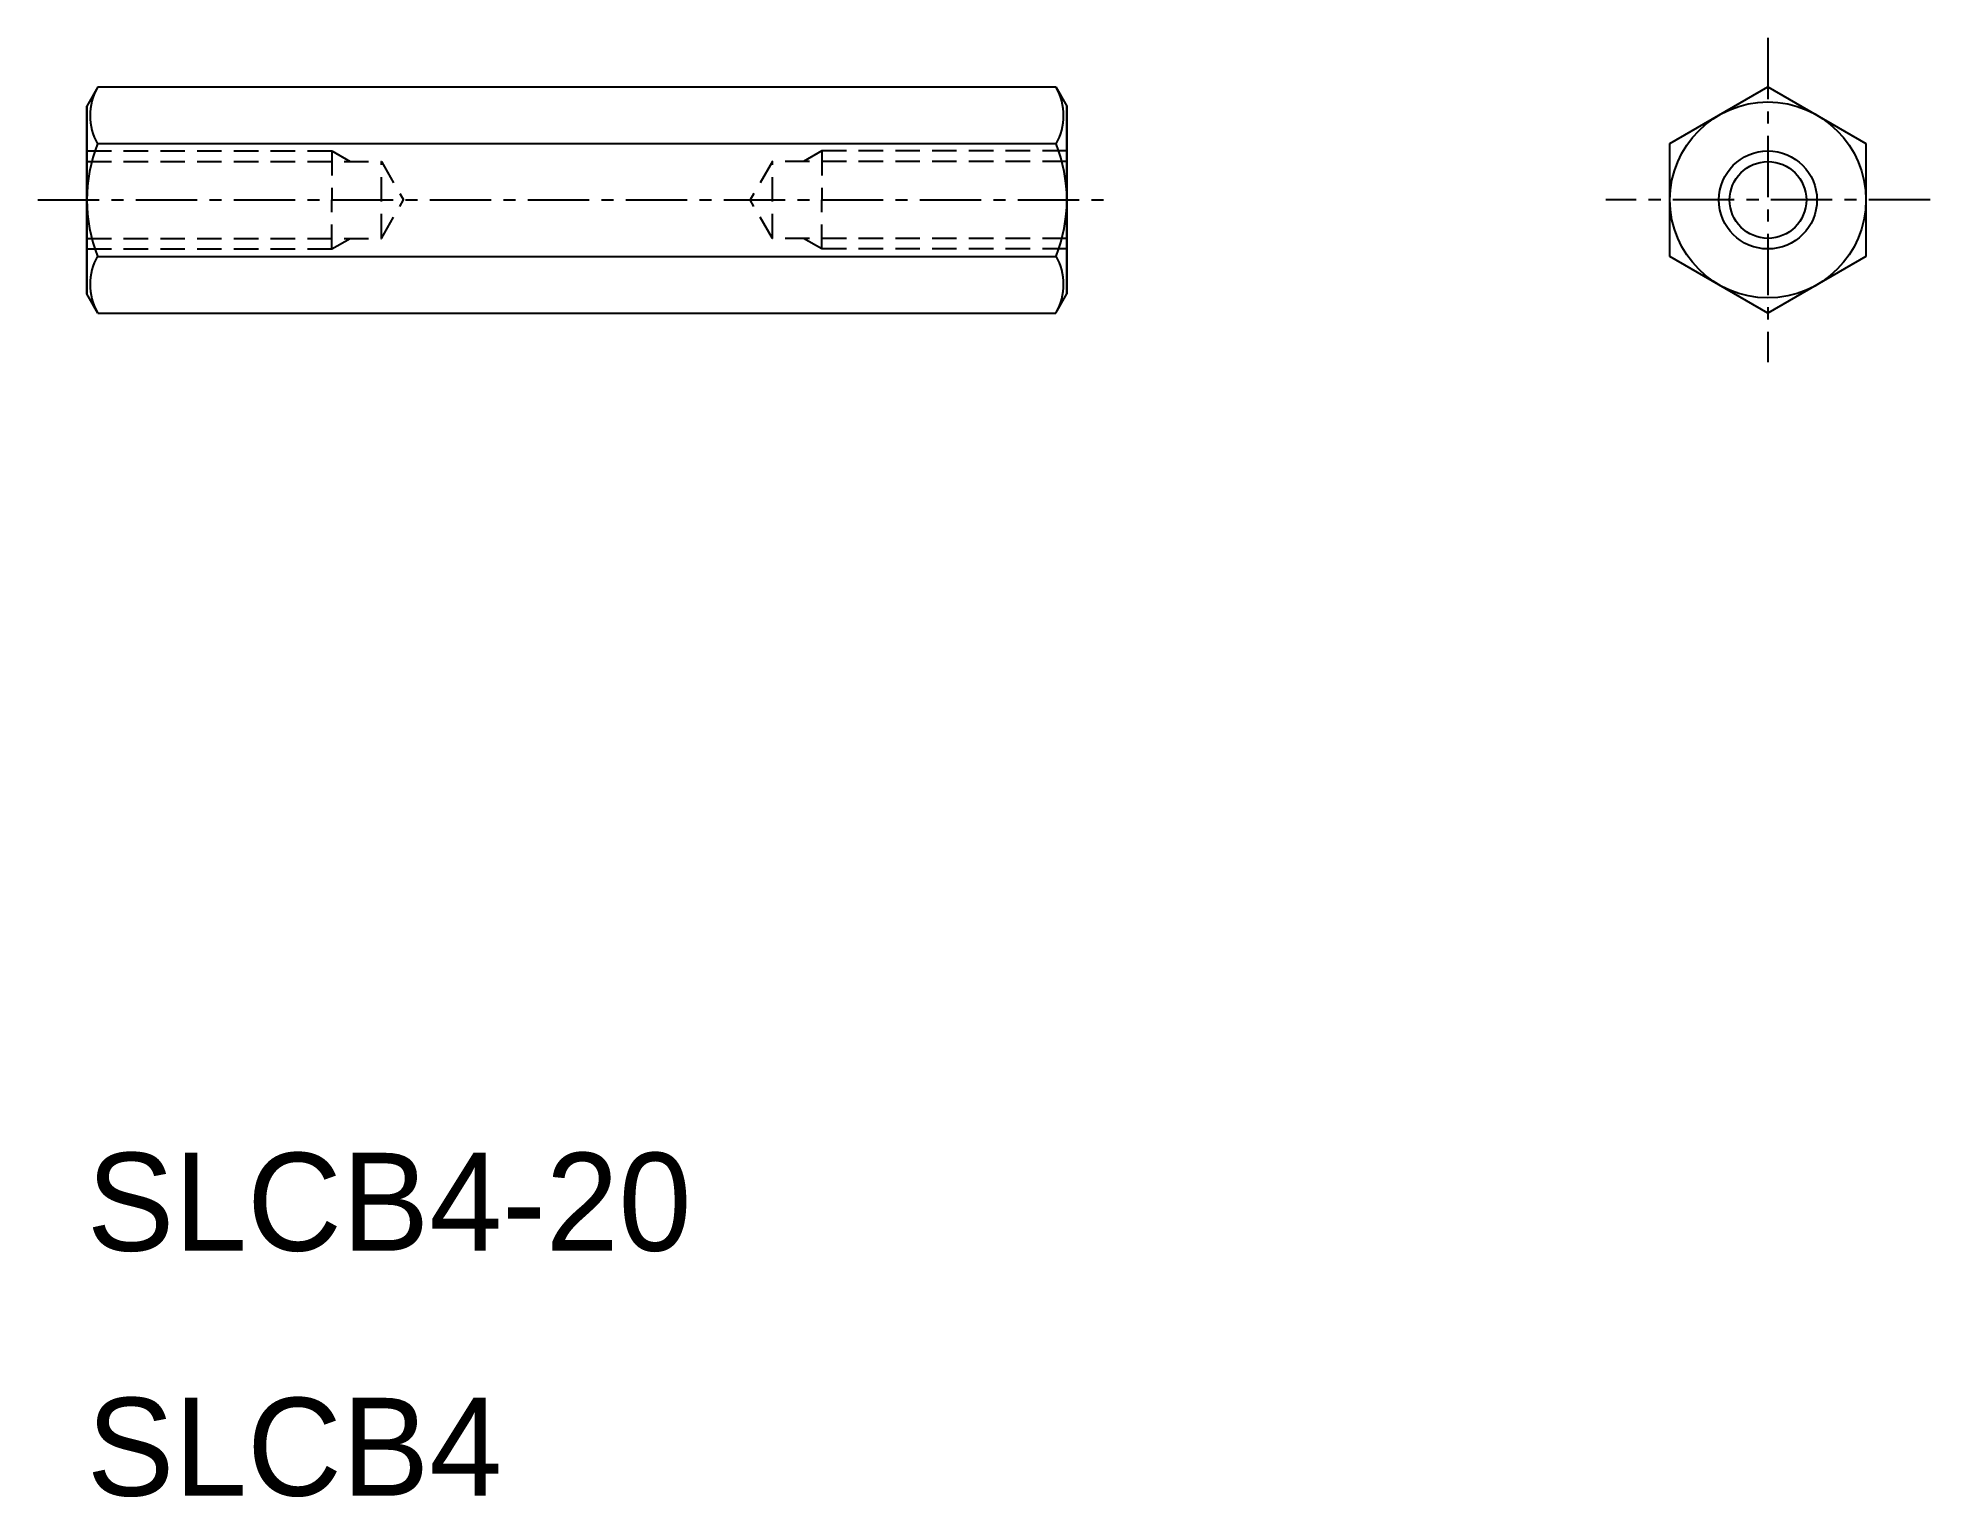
# Model space of a CAD drawing. Extents: x -54.6 to -16, y -36.9 to -7.2.
import ezdxf

# ---------------------------------------------------------------- set-up
doc = ezdxf.new("R2010")
doc.units = 0
doc.linetypes.add('CENTER', pattern=[2, 1.25, -0.25, 0.25, -0.25])
doc.linetypes.add('DASHED', pattern=[0.75, 0.5, -0.25])
doc.layers.get('0').update_dxf_attribs({"linetype": 'CONTINUOUS'})
doc.layers.add('CENTER', color=1, linetype='CENTER')

msp = doc.modelspace()

# ---------------------------------------------------------------- linework, layer by layer
at = {"color": 7, "linetype": 'CONTINUOUS'}
for p, q in [((-53.352, -8.157), (-53.579, -8.55)), ((-53.352, -8.157), (-33.806, -8.157)), ((-33.806, -8.157), (-33.579, -8.55)), ((-21.27, -9.312), (-19.27, -8.157)), ((-19.27, -8.157), (-17.27, -9.312)), ((-53.579, -8.55), (-53.579, -12.382)), ((-53.579, -12.382), (-53.579, -8.55)), ((-33.579, -8.55), (-33.579, -12.382)), ((-33.579, -12.382), (-33.579, -8.55)), ((-33.579, -8.55), (-33.579, -12.382)), ((-53.579, -9.508), (-53.579, -9.508)), ((-53.357, -9.312), (-33.801, -9.312)), ((-33.579, -9.508), (-33.579, -9.508)), ((-33.579, -9.508), (-33.579, -9.508)), ((-21.27, -11.621), (-21.27, -9.312)), ((-17.27, -9.312), (-17.27, -11.621)), ((-53.579, -10.466), (-53.579, -10.466)), ((-33.579, -10.466), (-33.579, -10.466)), ((-33.579, -10.466), (-33.579, -10.466)), ((-53.357, -11.621), (-33.801, -11.621)), ((-19.27, -12.776), (-21.27, -11.621)), ((-17.27, -11.621), (-19.27, -12.776)), ((-53.352, -12.776), (-53.579, -12.382)), ((-33.806, -12.776), (-33.579, -12.382)), ((-53.352, -12.776), (-33.806, -12.776))]:
    msp.add_line(p, q, dxfattribs=at)
at = {"color": 3, "linetype": 'DASHED'}
for p, q in [((-53.579, -9.466), (-48.579, -9.466)), ((-48.579, -9.466), (-48.579, -10.466)), ((-48.579, -9.466), (-48.204, -9.683)), ((-38.579, -9.466), (-38.954, -9.683)), ((-33.579, -9.466), (-38.579, -9.466)), ((-38.579, -9.466), (-38.579, -10.466)), ((-53.579, -9.683), (-47.569, -9.683)), ((-47.569, -11.25), (-47.569, -9.683)), ((-47.569, -9.683), (-47.117, -10.466)), ((-39.589, -9.683), (-40.041, -10.466)), ((-33.579, -9.683), (-39.589, -9.683)), ((-39.589, -11.25), (-39.589, -9.683)), ((-48.579, -11.466), (-48.579, -10.466)), ((-47.569, -11.25), (-47.117, -10.466)), ((-39.589, -11.25), (-40.041, -10.466)), ((-38.579, -11.466), (-38.579, -10.466)), ((-53.579, -11.25), (-47.569, -11.25)), ((-53.579, -11.466), (-48.579, -11.466)), ((-48.579, -11.466), (-48.204, -11.25)), ((-33.579, -11.25), (-39.589, -11.25)), ((-38.579, -11.466), (-38.954, -11.25)), ((-33.579, -11.466), (-38.579, -11.466))]:
    msp.add_line(p, q, dxfattribs=at)
at = {"color": 7, "linetype": 'CONTINUOUS'}
for radius in [2, 0.783]:
    msp.add_circle((-19.27, -10.466), radius, dxfattribs=at)
at = {"color": 3, "linetype": 'CONTINUOUS'}
msp.add_circle((-19.27, -10.466), 1, dxfattribs=at)
at = {"color": 7, "linetype": 'CONTINUOUS'}
for centre, radius, start, end in [((-52.366, -8.745), 1.148, 150, 210), ((-34.792, -8.745), 1.148, 330, 30), ((-50.465, -10.466), 3.114, 158.3665, 201.6335), ((-36.693, -10.466), 3.114, 338.3665, 21.6335), ((-52.366, -12.188), 1.148, 150, 210), ((-34.792, -12.188), 1.148, 330, 30)]:
    msp.add_arc(centre, radius, start, end, dxfattribs=at)
at = {"layer": 'CENTER', "color": 1, "linetype": 'CENTER'}
for p, q in [((-19.27, -7.157), (-19.27, -13.776)), ((-54.579, -10.466), (-32.579, -10.466)), ((-15.96, -10.466), (-22.579, -10.466))]:
    msp.add_line(p, q, dxfattribs=at)

# ---------------------------------------------------------------- texts
at = {"color": 7, "linetype": 'CONTINUOUS'}
for s, p in [('SLCB4-20', (-53.579, -31.912)), ('SLCB4', (-53.579, -36.912))]:
    msp.add_text(s, height=2, dxfattribs=at).set_placement(p)

doc.saveas('drawing.dxf')
